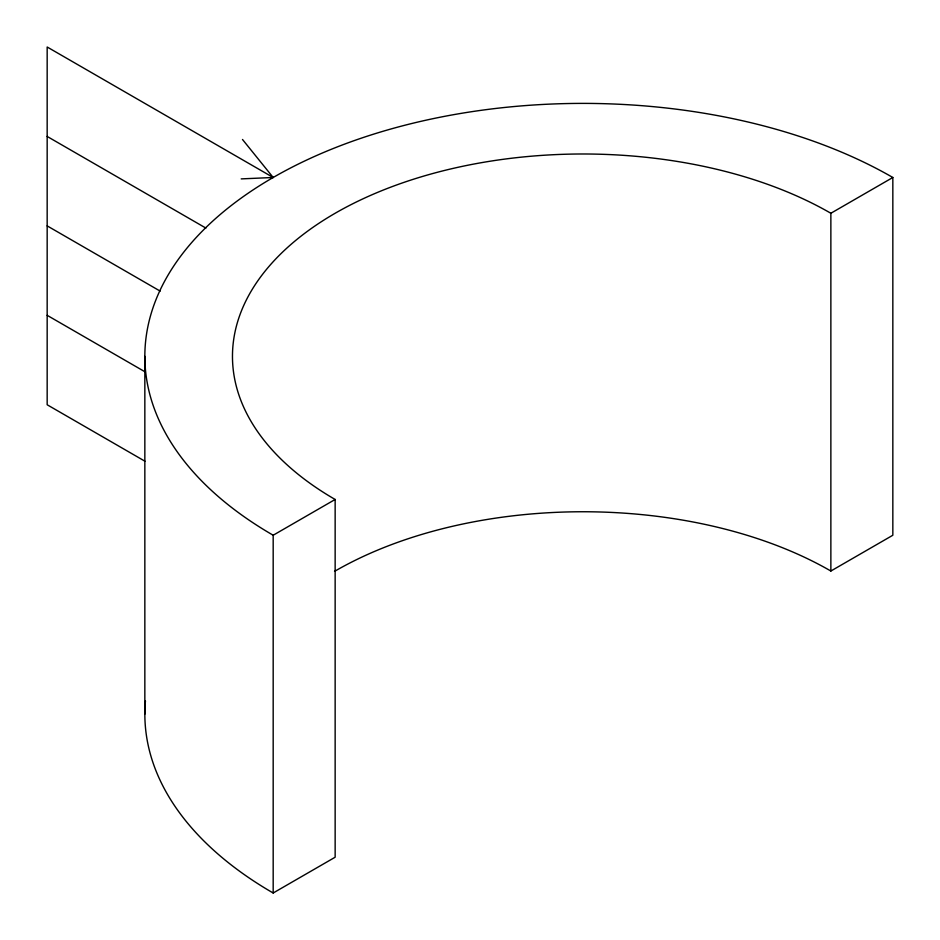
<?xml version="1.0" encoding="UTF-8"?>
<svg xmlns="http://www.w3.org/2000/svg" width="940" height="940" viewBox="0 0 940 940"><rect width="100%" height="100%" fill="white"/><g stroke="black" fill="none" stroke-linecap="round" stroke-linejoin="round"><path stroke-width="1.41" d="M335.145 499.469L335.145 857.221L273.176 893L273.176 535.236L335.145 499.469A350.526 202.37 0 0 1 335.145 213.263A350.526 202.37 0 0 1 830.866 213.263L892.836 177.484L892.836 535.248L830.866 571.027A350.526 202.37 0 0 0 334.546 571.367M241.204 178.894L273.176 177.484A438.157 252.966 0 0 1 892.836 177.484M273.176 535.236A438.157 252.966 0 0 1 273.176 177.484L47.165 47L47.165 404.764L144.936 461.211M47.165 136.441L205.883 228.079M47.165 225.882L160.176 291.118M47.165 315.323L144.936 371.77M242.485 139.472L273.176 177.484M830.866 213.263L830.866 571.027M144.842 356.366L144.842 714.118M273.176 893A438.157 252.966 0 0 1 145.442 700.982"/></g></svg>
